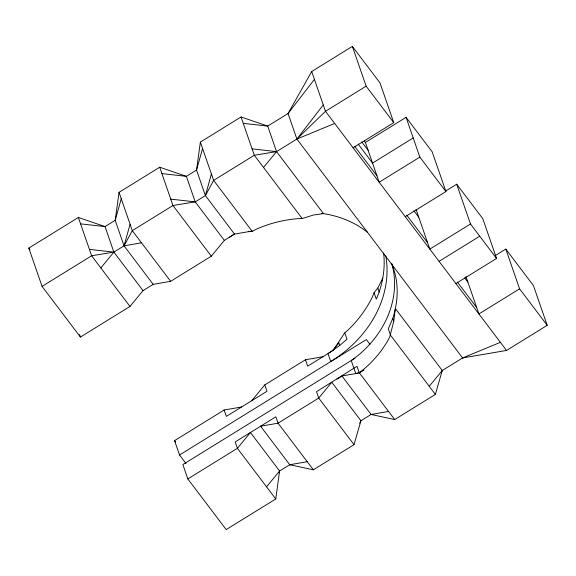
<?xml version="1.0" encoding="UTF-8"?>
<svg xmlns="http://www.w3.org/2000/svg" width="576" height="576" viewBox="0 0 576 576"><rect width="100%" height="100%" fill="white"/><g stroke="black" fill="none" stroke-linecap="round" stroke-linejoin="round"><path stroke-width="0.86" d="M393.761 321.257L395.345 308.534L442.26 370.505L435.362 394.423L394.69 419.544L371.095 414.475L341.942 375.97L359.402 372.931L364.01 370.08L363.528 369.446A106.322 88.142 -19.1 0 0 389.743 337.003L393.761 321.257L392.767 318.391C398.412 301.097 399.146 281.657 391.997 264.694M382.774 278.071L377.82 288.058L374.09 292.709L376.301 299.095C382.723 284.746 385.452 268.603 383.616 252.972M202.579 148.471L196.538 170.057L186.372 176.335L159.703 167.22L119.038 192.341L115.2 220.313L124.042 245.844L153.194 284.35L170.654 281.311L211.327 256.183L224.366 240.379L234.533 234.101L251.993 231.055M314.424 79.373L288.043 113.522L267.71 126.086L241.042 116.964L200.369 142.092L196.538 170.057L205.38 195.588L234.533 234.101M275.753 498.982L279.59 471.01L250.438 432.504L237.391 448.308L187.826 478.937L226.188 529.603L275.753 498.982L237.391 448.308L235.181 441.929L275.854 416.801L278.064 423.187L313.351 469.8L354.024 444.672L360.929 420.761L371.095 414.475L388.555 411.437M121.248 198.727L115.2 220.313L105.034 226.591L80.575 223.855M130.082 224.258L124.042 245.844L113.875 252.122L100.836 267.926M141.502 242.806L124.042 245.844L132.293 230.645L172.966 205.517L195.214 201.874L205.38 195.588L211.421 174.01M279.108 472.738L279.59 471.01L289.757 464.731L307.217 461.693M374.09 292.709L372.046 297.612A118.469 98.215 -19.1 0 1 348.091 329.976L344.772 332.834L333.101 350.438M392.767 318.391L388.31 328.81L390.521 335.189L435.362 394.423M359.683 423.151L360.929 420.761L331.776 382.255L318.73 398.059L278.064 423.187L260.604 426.226L289.757 464.731L313.351 469.8M441.432 372.103L442.26 370.505L462.6 357.941L500.393 342.338M205.38 195.588L213.631 180.389L254.304 155.261L276.552 151.618L296.885 139.054L334.678 123.451M353.095 147.773L393.761 122.645L379.987 82.879L352.375 46.397L311.702 71.525L288.043 113.522L296.885 139.054L462.6 357.941L506.534 350.446L547.2 325.325L533.426 285.552L505.807 249.077L495.266 255.586M323.266 104.911L296.885 139.054L325.476 111.29L366.142 86.162L352.375 46.397M143.028 290.635L113.875 252.122L105.034 226.591L78.365 217.469L28.8 248.09L42.062 286.394L80.424 337.061L129.989 306.439L143.028 290.635L153.194 284.35M263.513 167.422L276.552 151.618L267.71 126.086L243.252 123.35M251.762 400.687L264.802 384.883L305.467 359.755L322.934 356.717M332.914 350.194L338.386 343.555M266.544 486.821L279.59 471.01M429.221 386.316L442.26 370.505M385.783 255.816A118.469 98.215 -19.1 0 1 330.775 361.555L328.018 353.578L339.696 345.499L346.982 339.214L344.772 332.834M363.528 369.446L359.208 372.672L355.759 373.565L351.252 360.533L358.553 355.09A106.322 88.142 -19.1 0 0 391.73 263.333M229.45 237.24L234.418 233.942M42.062 286.394L91.627 255.766L113.875 252.122L89.417 249.386M406.073 117.331L419.846 157.104L379.174 182.225L365.407 142.459L406.073 117.331L432.158 151.79L445.932 191.556L405.259 216.684M413.215 137.952L372.542 163.08L358.171 144.094M445.414 191.196L456.71 184.219L482.796 218.671L496.562 258.437L455.897 283.565M456.71 184.219L470.484 223.985L429.811 249.113L416.038 209.347M439.07 261.338L479.736 236.21M186.026 463.565L179.539 454.997L174.564 440.633L224.129 410.011L241.596 406.973M332.374 350.885L307.678 366.142L305.467 359.755M179.539 454.997L366.365 339.574L369.943 344.304M354.938 358.258L182.858 464.573L187.826 478.937M505.807 249.077L519.581 288.842L478.915 313.97L465.955 276.552M336.859 379.109L342.058 376.128M248.357 231.689L252.187 231.314L257.083 228.845A106.322 88.142 -19.1 0 1 300.067 218.542L302.213 218.542L313.351 215.05L323.467 213.588L276.552 151.618L252.094 148.882M462.6 357.941L464.299 357.379M289.757 464.731L291.535 464.623M161.914 173.599L186.372 176.335L195.214 201.874L224.366 240.379M170.755 199.13L195.214 201.874M321.761 213.372C338.22 215.633 354.463 221.875 367.481 232.308M366.142 86.162L393.761 122.645M419.846 157.104L445.932 191.556M470.484 223.985L496.562 258.437M519.581 288.842L547.2 325.325M364.342 141.055L365.407 142.459M361.735 141.876L368.122 150.314M413.957 210.852L418.759 217.195M464.652 277.812L467.863 282.053M354.607 146.311L376.963 175.846M406.786 215.237L427.601 242.726M457.43 282.132L476.705 307.584M506.534 350.446L325.476 111.29L311.702 71.525M302.213 218.542L254.304 155.261L241.042 116.964M338.933 342.893L338.674 342.547L339.696 345.499M252.187 231.314L213.631 180.389L200.369 142.092M394.69 419.544L359.208 372.672L356.998 366.286L316.519 391.673L318.73 398.059L354.024 444.672M211.327 256.183L172.966 205.517L159.703 167.22M170.654 281.311L132.293 230.645L119.038 192.341M129.989 306.439L91.627 255.766L78.365 217.469M28.8 248.09L29.88 249.523M174.564 440.633L175.644 442.058M382.363 279.461L382.529 279.929M377.82 288.058L379.217 292.097M264.802 384.883L267.012 391.27L226.339 416.398L224.129 410.011M79.546 334.526L80.424 337.061"/></g></svg>
